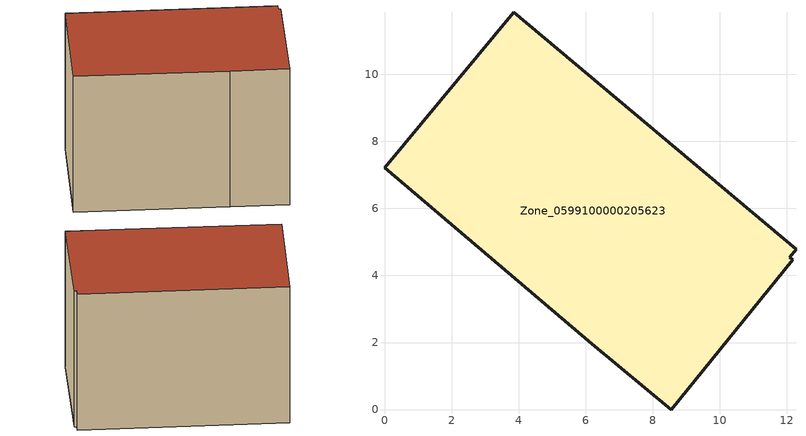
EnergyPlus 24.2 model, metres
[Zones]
Zone_0599100000205623
 floor ground (C_G): 6.18,1.97 0,7.21 3.86,11.85 12.27,4.78 12.09,4.55 12.18,4.47 8.55,0 z0
 wall outside (C_F): 12.27,4.78 3.86,11.85 0,7.21 6.18,1.97 8.55,0 12.18,4.47 12.09,4.55 12.27,4.78 z0:8.31
 roof outside (C_R): 8.55,0 12.18,4.47 12.09,4.55 12.27,4.78 3.86,11.85 0,7.21 6.18,1.97 z8.31
[BUILDING]
Pand.0599100000205623: North Axis=0; Terrain=City; Loads Convergence Tolerance Value=0.04; Temperature Convergence Tolerance Value=0.4; Solar Distribution=FullExterior; Maximum Number of Warmup Days=25; Minimum Number of Warmup Days=1
[Site:Location]
Rotterdam.The.Hague.AP_ZH_NLD Design_Conditions: Latitude=51.96; Longitude=4.45; Time Zone=1; Elevation=-4.5
[SITE:GROUNDTEMPERATURE:BUILDINGSURFACE]
18, 18, 18, 18, 18, 18, 18, 18, 18, 18, 18, 18
[MATERIAL] Thermal Absorptance=0.9; Solar Absorptance=0.7; Visible Absorptance=0.7
Name | Roughness | Thickness | Conductivity | Density | Specific Heat
G.TI.1946-1964 | MediumSmooth | 0.15 | 1 | 540 | 1210
F.TI.1946-1964 | Rough | 0.3 | 0.857143 | 1920 | 840
R.TI.1946-1964 | MediumRough | 0.2 | 0.277778 | 1500 | 1000
[CONSTRUCTION]
C_G: G.TI.1946-1964
C_F: F.TI.1946-1964
C_R: R.TI.1946-1964
[ZONE]
Zone_0599100000205623: Type=1; Multiplier=1; Ceiling Height=Autocalculate; Volume=Autocalculate; Floor Area=autocalculate; Part of Total Floor Area=Yes
[ZONEINFILTRATION:DESIGNFLOWRATE]
Infil_Zone_0599100000205623: Zone or ZoneList or Space or SpaceList=Zone_0599100000205623; Schedule=AlwaysOn; Design Flow Rate Calculation Method=Flow/Area; Flow Rate per Floor Area=0.003; Constant Term Coefficient=1; Temperature Term Coefficient=0; Velocity Term Coefficient=0; Velocity Squared Term Coefficient=0
[HVACTEMPLATE:ZONE:IDEALLOADSAIRSYSTEM]
Zone_0599100000205623: Maximum Heating Supply Air Temperature=50; Minimum Cooling Supply Air Temperature=13; Maximum Heating Supply Air Humidity Ratio=0.0156; Minimum Cooling Supply Air Humidity Ratio=0.0077; Heating Limit=NoLimit; Cooling Limit=NoLimit; Dehumidification Control Type=ConstantSensibleHeatRatio; Cooling Sensible Heat Ratio=0.7; Dehumidification Setpoint=60; Humidification Control Type=None; Humidification Setpoint=30; Outdoor Air Method=None; Outdoor Air Flow Rate per Person=0.00944; Outdoor Air Flow Rate per Zone Floor Area=0; Outdoor Air Flow Rate per Zone=0; Demand Controlled Ventilation Type=None; Outdoor Air Economizer Type=NoEconomizer; Heat Recovery Type=None; Sensible Heat Recovery Effectiveness=0.7; Latent Heat Recovery Effectiveness=0.65
[ZONECONTROL:THERMOSTAT]
ThermostatControl_Zone_0599100000205623: Zone or ZoneList=Zone_0599100000205623; Control Type Schedule=DualSetpointControlType; Control 1=Thermostat_Zone_0599100000205623; Temperature Difference Between Cutout And Setpoint=0
[THERMOSTATSETPOINT:DUALSETPOINT]
Thermostat_Zone_0599100000205623: Heating Setpoint Temperature Schedule=HeatingSetpoint_Zone_0599100000205623; Cooling Setpoint Temperature Schedule=CoolingSetpoint_Zone_0599100000205623
[SCHEDULE:COMPACT]
HeatingSetpoint_Zone_0599100000205623: Through: 12/31, For: AllDays, Until: 24:00, 21
CoolingSetpoint_Zone_0599100000205623: Through: 12/31, For: AllDays, Until: 24:00, 24
DualSetpointControlType: Through: 12/31, For: AllDays, Until: 24:00, 4
AlwaysOn: Through: 12/31, For: AllDays, Until: 24:00, 1
